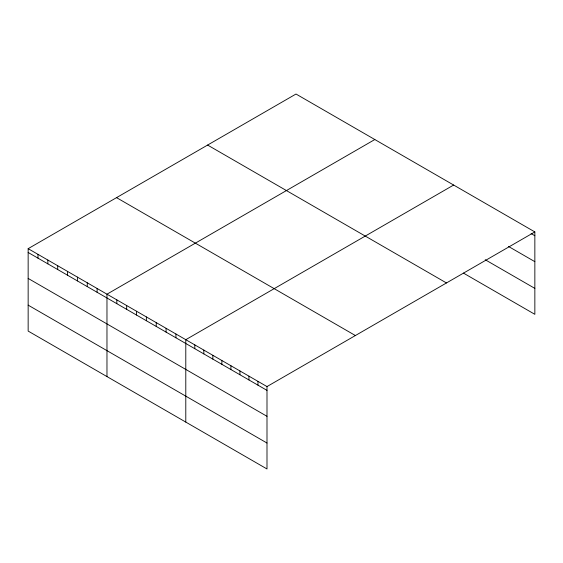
<?xml version="1.0" encoding="UTF-8"?>
<svg xmlns="http://www.w3.org/2000/svg" width="563" height="563" viewBox="0 0 563 563"><rect width="100%" height="100%" fill="white"/><g stroke="black" fill="none" stroke-linecap="round" stroke-linejoin="round"><path stroke-width="0.84" d="M534.85 231.928L266.996 386.57L266.996 468.972L28.15 331.072L28.15 248.67L296.004 94.028L534.85 231.928L534.85 314.33L463.419 273.083M374.824 139.533L106.97 294.182L106.97 376.577M453.644 185.044L185.79 339.686L185.79 422.088M531.092 233.561L534.85 235.735M508.53 246.474L534.85 261.668M485.222 259.74L534.85 288.39M207.613 145.064L446.459 282.957M116.541 197.641L355.387 335.534M28.15 248.67L266.996 386.57M28.15 252.477L266.996 390.377M28.15 278.418L266.996 416.31M28.15 305.139L266.996 443.032M257.974 381.362L257.974 385.169M248.952 376.147L248.952 379.955M239.929 370.94L239.929 374.747M230.907 365.732L230.907 369.539M221.878 360.524L221.878 364.331M212.856 355.316L212.856 359.117M203.834 350.102L203.834 353.909M194.812 344.894L194.812 348.701M175.938 334L175.938 337.8M166.085 328.306L166.085 332.114M156.232 322.62L156.232 326.427M146.38 316.934L146.38 320.741M136.528 311.24L136.528 315.048M126.675 305.554L126.675 309.361M116.822 299.868L116.822 303.675M97.117 288.488L97.117 292.296M87.265 282.802L87.265 286.609M77.412 277.116L77.412 280.923M67.56 271.422L67.56 275.23M57.707 265.736L57.707 269.543M47.855 260.05L47.855 263.857M38.002 254.363L38.002 258.171"/></g></svg>
